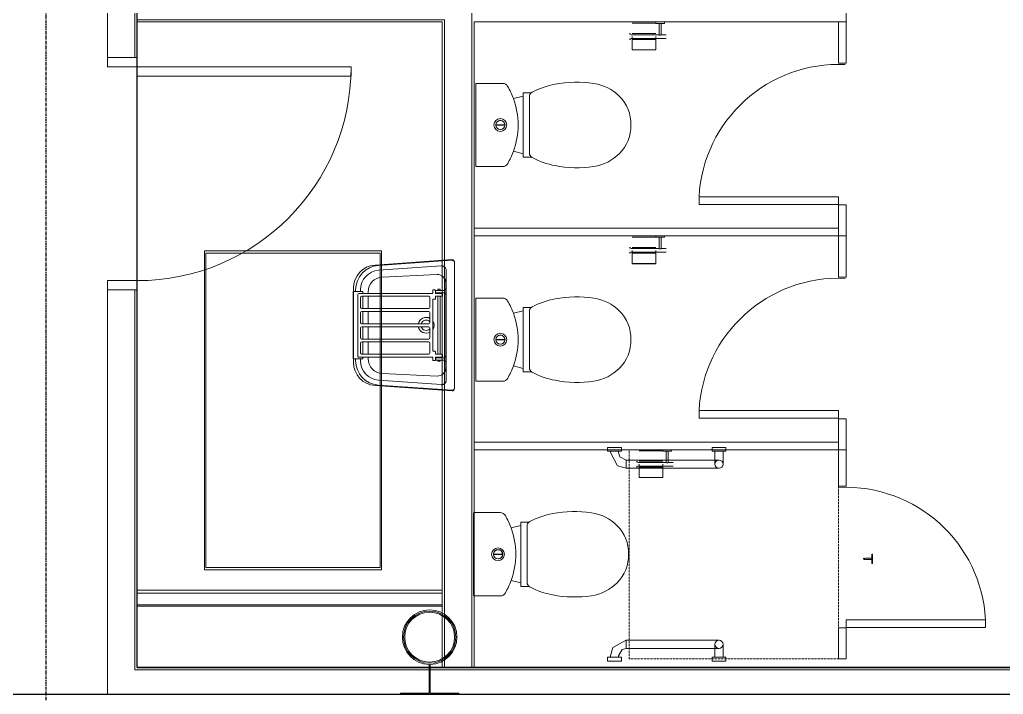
# Model space of a CAD drawing. Header units: millimetres. Extents: x -637480 to 299894, y -125373 to 39000.
# Drawn here: x 260874 to 265106, y 0 to 2903 of the extents above; entities that cross this region are included whole.
import ezdxf

# ---------------------------------------------------------------- set-up
doc = ezdxf.new("R2010")
doc.units = ezdxf.units.MM
doc.linetypes.add('Xref building Toll$0$_SBA Dash - Tight', pattern=[1.6, 1, -0.6])
doc.linetypes.add('Xref building Toll$0$Grid Line', pattern=[22.225, 12.7, -3.175, 3.175, -3.175])
for name, color, linetype, lineweight in [('AM_BOR', 4, 'Continuous', 25), ('Xref building Toll$0$A-DOOR', 31, 'Continuous', 9), ('Xref building Toll$0$A-DOOR-HDLN', 31, 'Continuous', 9), ('Xref building Toll$0$A-FLOR', 192, 'Continuous', 25), ('Xref building Toll$0$A-GENM', 13, 'Continuous', 9), ('Xref building Toll$0$A-WALL', 113, 'Continuous', 9), ('Xref building Toll$0$P-PIPE', 3, 'Continuous', 9), ('Xref building Toll$0$P-SANR-FIXT', 6, 'Continuous', 9), ('Xref building Toll$0$Q-SPCQ', 91, 'Continuous', 9), ('Xref building Toll$0$Q-SPCQ-HDLN', 91, 'Continuous', 9)]:
    doc.layers.add(name, color=color, linetype=linetype, lineweight=lineweight)
doc.layers.add('Xref building Toll$0$S-GRID', color=8, linetype='Continuous')

# ---------------------------------------------------------------- blocks, each defined once
blk = doc.blocks.new('Xref building Toll$0$Toll Grids')
at = {"layer": 'Xref building Toll$0$S-GRID', "linetype": 'Xref building Toll$0$Grid Line'}
for p, q in [((260988, -125373.3), (260988, 36031.5)), ((-9195.8, 0), (280997.7, 0))]:
    blk.add_line(p, q, dxfattribs=at)
blk = doc.blocks.new('Xref building Toll$0$TPT - Toilet Partition 02 - Standard-932696-MASTER GROUND FLOOR')
at = {"layer": 'Xref building Toll$0$A-GENM'}
for p, q in [((-33.5, 1835.9), (-66.5, 1835.9)), ((-66.5, 1835.9), (-66.5, 269)), ((-66.5, 1835.9), (-66.5, 1835.9)), ((-33.5, 269), (-33.5, 1835.9)), ((-33.5, 1835.9), (-33.5, 1835.9)), ((-66.5, 269), (-33.5, 269)), ((-66.5, 269), (-66.5, 269)), ((66.5, 269), (-66.5, 269)), ((-66.5, 269), (-66.5, 236)), ((-66.5, 269), (-66.5, 269)), ((-33.5, 269), (-33.5, 269)), ((66.5, 236), (66.5, 269)), ((66.5, 269), (66.5, 269)), ((853.5, 269), (676.5, 269)), ((676.5, 269), (676.5, 236)), ((676.5, 269), (676.5, 269)), ((853.5, 236), (853.5, 269)), ((853.5, 269), (853.5, 269)), ((-66.5, 236), (66.5, 236)), ((-66.5, 236), (-66.5, 236)), ((66.5, 236), (66.5, 236)), ((676.5, 236), (853.5, 236)), ((676.5, 236), (676.5, 236)), ((853.5, 236), (853.5, 236))]:
    blk.add_line(p, q, dxfattribs=at)
blk = doc.blocks.new('Xref building Toll$0$Doors - Doors-704779-MASTER GROUND FLOOR')
at = {"layer": 'Xref building Toll$0$Q-SPCQ'}
for p, q in [((34.9, -868.8), (1.9, -868.8)), ((1.9, -868.8), (1.9, -1468.9)), ((34.9, -1468.9), (34.9, -868.8)), ((1.9, -1468.9), (34.9, -1468.9))]:
    blk.add_line(p, q, dxfattribs=at)
at = {"layer": 'Xref building Toll$0$Q-SPCQ-HDLN'}
blk.add_arc((2.4, -1470.4), 602.4, 357.412, 86.904, dxfattribs=at)
blk = doc.blocks.new('Xref building Toll$0$TPT - Toilet Partition 02 - Standard-932697-MASTER GROUND FLOOR')
at = {"layer": 'Xref building Toll$0$A-GENM'}
for p, q in [((-33.5, 1835.9), (-66.5, 1835.9)), ((-66.5, 1835.9), (-66.5, 269)), ((-66.5, 1835.9), (-66.5, 1835.9)), ((-33.5, 269), (-33.5, 1835.9)), ((-33.5, 1835.9), (-33.5, 1835.9)), ((-66.5, 269), (-33.5, 269)), ((-66.5, 269), (-66.5, 269)), ((66.5, 269), (-66.5, 269)), ((-66.5, 269), (-66.5, 236)), ((-66.5, 269), (-66.5, 269)), ((-33.5, 269), (-33.5, 269)), ((66.5, 236), (66.5, 269)), ((66.5, 269), (66.5, 269)), ((853.8, 269), (676.5, 269)), ((676.5, 269), (676.5, 236)), ((676.5, 269), (676.5, 269)), ((853.8, 236), (853.8, 269)), ((853.8, 269), (853.8, 269)), ((-66.5, 236), (66.5, 236)), ((-66.5, 236), (-66.5, 236)), ((66.5, 236), (66.5, 236)), ((676.5, 236), (853.8, 236)), ((676.5, 236), (676.5, 236)), ((853.8, 236), (853.8, 236))]:
    blk.add_line(p, q, dxfattribs=at)
blk = doc.blocks.new('Xref building Toll$0$TOI_Suite - Standard-743987-MASTER GROUND FLOOR')
at = {"layer": 'Xref building Toll$0$P-SANR-FIXT'}
for p, q in [((-138.5, 203.2), (-138.5, 237.9)), ((121.5, 230.1), (-122.7, 230.1)), ((138.3, 239.2), (138.3, 203.2)), ((-123.9, 203.2), (-138.5, 203.2)), ((-113.6, 161.2), (-123.9, 203.2)), ((-123.9, 203.2), (123.1, 203.2)), ((123.1, 203.2), (112.9, 161.2)), ((138.3, 203.2), (123.1, 203.2)), ((-179.5, 2), (-179.5, 113.9)), ((-0.7, 105), (-0.7, 124.5)), ((-0.7, 85.8), (-0.7, 105)), ((0, 124.1), (0, 105)), ((0, 105), (0, 85.6)), ((178.8, 113.9), (178.8, 2.4)), ((176.8, 0), (-177.5, 0))]:
    blk.add_line(p, q, dxfattribs=at)
for radius in [27.5, 20]:
    blk.add_circle((-0.4, 105), radius, dxfattribs=at)
for centre, radius, start, end in [((-7.8, 503.6), 162.6, 87.4587, 135.3159), ((6.6, 503.6), 162.6, 44.6841, 92.5413), ((19.2, 476.8), 200.6, 135.3159, 171.4717), ((-20.4, 476.8), 200.6, 8.5283, 44.6841), ((309.4, 433.3), 494, 171.4717, 190.8713), ((-310.5, 433.3), 494, 349.1287, 8.5283), ((165, 405.6), 347, 190.8713, 208.1696), ((-166.1, 405.6), 347, 331.8304, 349.1287), ((-102.6, 262.3), 43.4, 208.1696, 214.2857), ((-122.7, 250.1), 20, 217.8461, 270), ((121.5, 250.1), 20, 270, 326.9392), ((23.6, 304), 131.8, 330.5485, 331.8304), ((-0.4, -148.7), 330, 89.9993, 110.0763), ((-0.4, -148.7), 330, 69.9243, 89.9993), ((-153.5, 113.9), 26, 120.2609, 180), ((-0.4, -148.7), 330, 110.0763, 120.2609), ((-0.4, -148.7), 330, 59.7542, 69.9243), ((152.8, 113.9), 26, 0, 59.7542), ((-0.4, 105), 19.5, 91.1546, 271.091), ((-0.4, 105), 19.5, 0, 91.1546), ((-0.4, 105), 19.5, 271.091, 0), ((-177.5, 2), 1.98, 179.3775, 270.2586), ((176.8, 2), 1.98, 269.7414, 13.1965)]:
    blk.add_arc(centre, radius, start, end, dxfattribs=at)
blk = doc.blocks.new('Xref building Toll$0$TPT - Toilet Partition 02 - Standard-932670-MASTER GROUND FLOOR')
at = {"layer": 'Xref building Toll$0$A-GENM'}
for p, q in [((66.5, -236), (-66.5, -236)), ((-66.5, -236), (-66.5, -269)), ((-66.5, -236), (-66.5, -236)), ((66.5, -269), (66.5, -236)), ((66.5, -236), (66.5, -236)), ((833.1, -236), (676.5, -236)), ((676.5, -236), (676.5, -269)), ((676.5, -236), (676.5, -236)), ((833.1, -269), (833.1, -236)), ((833.1, -236), (833.1, -236)), ((-66.5, -269), (66.5, -269)), ((-66.5, -269), (-66.5, -269)), ((66.5, -269), (66.5, -269)), ((676.5, -269), (833.1, -269)), ((676.5, -269), (676.5, -269)), ((833.1, -269), (833.1, -269))]:
    blk.add_line(p, q, dxfattribs=at)
blk = doc.blocks.new('Xref building Toll$0$Doors - Doors-744022-MASTER GROUND FLOOR')
at = {"layer": 'Xref building Toll$0$Q-SPCQ'}
for p, q in [((1.9, 1468.9), (34.9, 1468.9)), ((1.9, 868.8), (1.9, 1468.9)), ((34.9, 1468.9), (34.9, 868.8)), ((34.9, 868.8), (1.9, 868.8))]:
    blk.add_line(p, q, dxfattribs=at)
at = {"layer": 'Xref building Toll$0$Q-SPCQ-HDLN'}
blk.add_arc((2.4, 1470.4), 602.4, 273.096, 2.588, dxfattribs=at)
blk = doc.blocks.new('Xref building Toll$0$CSK_Cleaners Sink 01 - Standard-867426-MASTER GROUND FLOOR')
at = {"layer": 'Xref building Toll$0$P-SANR-FIXT'}
for p, q in [((-316, 225.3), (-292.8, -106)), ((-313.2, 225.3), (-291, -92)), ((238.8, 236), (-306, 236)), ((246.1, 225.3), (223.9, -92)), ((225.7, -106), (248.8, 225.3)), ((243.6, 189.6), (246.1, 225.3)), ((-270, -90.6), (-288.9, 178.8)), ((202.6, 200.1), (-269.3, 200.1)), ((-193.8, 198.1), (-216.9, 198.1)), ((-193.8, 198.5), (-193.8, 200.1)), ((-183.5, 194.8), (-193.8, 198.5)), ((-188.5, 173.7), (-183.5, 173.7)), ((-188.5, 173.7), (-188.5, 164.2)), ((-173.5, 194.8), (-183.5, 194.8)), ((-183.5, 194.8), (-183.5, 155)), ((-173.5, 194.8), (-163.3, 198.5)), ((-173.5, 155), (-173.5, 194.8)), ((-173.5, 173.7), (-170.5, 173.7)), ((-170.5, 182), (-170.5, 156)), ((-160.5, 184), (-168.5, 184)), ((97.5, 198.1), (-164.6, 198.1)), ((-163.3, 198.5), (-163.3, 200.1)), ((-158.5, 156), (-158.5, 182)), ((-158.5, 173.7), (91.5, 173.7)), ((91.5, 182), (91.5, 156)), ((101.5, 184), (93.5, 184)), ((96.2, 198.5), (96.2, 200.1)), ((106.5, 194.8), (96.2, 198.5)), ((103.5, 156), (103.5, 182)), ((103.5, 173.7), (106.5, 173.7)), ((106.5, 194.8), (116.5, 194.8)), ((106.5, 194.8), (106.5, 155)), ((116.5, 194.8), (126.7, 198.5)), ((116.5, 155), (116.5, 194.8)), ((116.5, 173.7), (121.5, 173.7)), ((121.5, 164.2), (121.5, 173.7)), ((149.8, 198.1), (125.4, 198.1)), ((126.7, 198.5), (126.7, 200.1)), ((203, -90.6), (221.8, 178.8)), ((237.4, 101.2), (243.6, 189.6)), ((-251.8, 161.4), (-240.9, -74.8)), ((-183.5, 164.2), (-188.5, 164.2)), ((-185.5, 152), (-185.5, 144)), ((-172.5, 154), (-183.5, 154)), ((-183.5, 142), (-172.5, 142)), ((-170.5, 164.2), (-173.5, 164.2)), ((-170.5, 140), (-170.5, -175)), ((91.5, 164.2), (-158.5, 164.2)), ((-147.5, 154), (-156.5, 154)), ((-153.5, 130), (-110, 130)), ((-145.5, 144), (-145.5, 152)), ((76.5, 142), (-143.5, 142)), ((-88, 130), (-44.5, 130)), ((-22.5, 130), (21, 130)), ((43, 130), (86.5, 130)), ((78.5, 152), (78.5, 144)), ((89.5, 154), (80.5, 154)), ((106.5, 164.2), (103.5, 164.2)), ((103.5, -175), (103.5, 140)), ((116.5, 154), (105.5, 154)), ((105.5, 142), (116.5, 142)), ((106.5, 155), (116.5, 155)), ((121.5, 164.2), (116.5, 164.2)), ((118.5, 144), (118.5, 152)), ((173.8, -74.8), (184.8, 161.4)), ((-158.5, -163), (-158.5, 125)), ((-105, 125), (-105, -163)), ((-93, -163), (-93, 125)), ((-39.5, 125), (-39.5, -163)), ((-27.5, -163), (-27.5, 125)), ((26, 125), (26, -163)), ((38, -163), (38, 125)), ((91.5, 125), (91.5, -163)), ((235.6, 74.9), (237.4, 101.2)), ((233.7, 47.7), (235.6, 74.9)), ((-186.2, -168.6), (-178.5, -168.6)), ((-178.5, -158.5), (-170.5, -158.5)), ((-178.5, -158.5), (-178.5, -199.6)), ((-177, -135.8), (-170.5, -135.8)), ((-158.5, -135.8), (-105, -135.8)), ((-158.5, -158.5), (-105, -158.5)), ((-110, -168), (-153.5, -168)), ((-93, -135.8), (-39.5, -135.8)), ((-93, -158.5), (-39.5, -158.5)), ((-44.5, -168), (-88, -168)), ((-27.5, -135.8), (26, -135.8)), ((26, -158.5), (-27.5, -158.5)), ((21, -168), (-22.5, -168)), ((38, -135.8), (91.5, -135.8)), ((91.5, -158.5), (38, -158.5)), ((86.5, -168), (43, -168)), ((103.5, -135.8), (109.9, -135.8)), ((111.5, -158.5), (103.5, -158.5)), ((111.5, -199.6), (111.5, -158.5)), ((111.5, -168.6), (119.1, -168.6)), ((-193, -199), (126, -199)), ((-186.2, -189.5), (-178.5, -189.5)), ((111.5, -199.6), (-178.5, -199.6)), ((-165.5, -180), (98.5, -180)), ((119.1, -189.5), (111.5, -189.5))]:
    blk.add_line(p, q, dxfattribs=at)
for centre, radius, start, end in [((-306, 226), 10, 90, 184), ((238.8, 226), 10, 356.0429, 90), ((-216.9, 163.1), 35, 90, 182.6501), ((-168.5, 182), 2, 90, 180), ((-160.5, 182), 2, 0, 90), ((93.5, 182), 2, 90, 180), ((101.5, 182), 2, 360, 90), ((149.8, 163.1), 35, 357.3499, 90), ((-183.5, 152), 2, 90, 180), ((-183.5, 144), 2, 180, 270), ((-172.5, 156), 2, 270, 0), ((-172.5, 140), 2, 360, 90), ((-156.5, 156), 2, 180, 270), ((-153.5, 125), 5, 90, 180), ((-147.5, 152), 2, 0, 90), ((-143.5, 144), 2, 180, 270), ((-110, 125), 5, 0, 90), ((-88, 125), 5, 90, 180), ((-33.5, 114), 33.9, 151.8079, 259.7979), ((-33.5, 114), 22.3, 134.1629, 254.3983), ((-33.5, 114), 33.9, 55.7582, 124.2418), ((-44.5, 125), 5, 0, 90), ((-33.5, 114), 33.9, 280.2021, 28.1921), ((-33.5, 114), 22.3, 285.6017, 45.8371), ((-22.5, 125), 5, 90, 180), ((21, 125), 5, 0, 90), ((43, 125), 5, 90, 180), ((76.5, 144), 2, 270, 360), ((80.5, 152), 2, 90, 180), ((86.5, 125), 5, 0, 90), ((89.5, 156), 2, 270, 360), ((105.5, 156), 2, 180, 270), ((105.5, 140), 2, 90, 180), ((116.5, 152), 2, 0, 90), ((116.5, 144), 2, 270, 0), ((-177, -71.8), 64, 182.6501, 270), ((109.9, -71.8), 64, 270, 357.3499), ((-193, -99), 100, 184, 270), ((126, -99), 100, 270, 356), ((-153.5, -163), 5, 180, 270), ((-110, -163), 5, 270, 0), ((-88, -163), 5, 180, 270), ((-44.5, -163), 5, 270, 0), ((-22.5, -163), 5, 180, 270), ((21, -163), 5, 270, 0), ((43, -163), 5, 180, 270), ((86.5, -163), 5, 270, 0), ((-165.5, -175), 5, 180, 270), ((98.5, -175), 5, 270, 0)]:
    blk.add_arc(centre, radius, start, end, dxfattribs=at)
for centre, major_axis, start_param, end_param in [((-186.2, -84.7), (105, 0), 3.211406, 4.712389), ((-186.2, -84.7), (84, 0), 3.211406, 4.712389), ((119.1, -84.7), (-84, 0), 1.570796, 3.071779), ((119.1, -84.7), (105, 0), 4.712389, 6.213372)]:
    blk.add_ellipse(centre, major_axis=major_axis, ratio=0.998129, start_param=start_param, end_param=end_param, dxfattribs=at)
for points, knots in [([(-303.2, 236), (-304, 236), (-305.6, 235.8), (-307.8, 235), (-309.7, 233.7), (-311.3, 232), (-312.5, 229.9), (-313.2, 227.6), (-313.2, 226.1), (-313.2, 225.3)], [0, 0, 0, 0, 0.00766744, 0.01533424, 0.02300042, 0.03066604, 0.0383312, 0.04599597, 0.05365021, 0.05365021, 0.05365021, 0.05365021]), ([(236.1, 236), (236.9, 236), (238.5, 235.8), (240.7, 235), (242.7, 233.7), (244.3, 232), (245.4, 229.9), (246.1, 227.6), (246.2, 226.1), (246.1, 225.3)], [0, 0, 0, 0, 0.00766744, 0.01533424, 0.02300042, 0.03066604, 0.0383312, 0.04599597, 0.05365021, 0.05365021, 0.05365021, 0.05365021]), ([(-289.2, 178.7), (-289.3, 180.3), (-289.2, 183.4), (-287.9, 188), (-285.5, 192.1), (-282.3, 195.5), (-278.4, 198.1), (-274, 199.7), (-270.8, 200.1), (-269.3, 200.1)], [0, 0, 0, 0, 0.0153475, 0.030694, 0.0460395, 0.0613842, 0.0767284, 0.092072, 0.1073944, 0.1073944, 0.1073944, 0.1073944]), ([(222.1, 178.7), (222.3, 180.3), (222.1, 183.4), (220.8, 188), (218.5, 192.1), (215.2, 195.5), (211.3, 198.1), (206.9, 199.7), (203.8, 200.1), (202.2, 200.1)], [0, 0, 0, 0, 0.0153475, 0.030694, 0.0460395, 0.0613842, 0.0767284, 0.092072, 0.1073944, 0.1073944, 0.1073944, 0.1073944])]:
    blk.add_open_spline(points, degree=3, knots=knots, dxfattribs=at)
blk = doc.blocks.new('Xref building Toll$0$AS2890 - Ambulant Cubicle1 - Standard 2-906180-MASTER GROUND FLOOR')
at = {"layer": 'Xref building Toll$0$A-GENM'}
for p, q in [((-16.7, -339.7), (-33.5, -339.7)), ((-33.5, -399.7), (-33.5, -339.7)), ((-33.5, -339.7), (-33.5, -399.7)), ((-16.7, -399.7), (-16.7, -339.7)), ((-16.7, -339.7), (-16.7, -399.7)), ((-11, -352.5), (-16.7, -352.5)), ((-16.7, -387.5), (-16.7, -352.5)), ((-16.7, -352.5), (-16.7, -387.5)), ((869.6, -352.5), (864, -352.5)), ((886.5, -339.7), (869.6, -339.7)), ((869.6, -399.7), (869.6, -339.7)), ((869.6, -339.7), (869.6, -399.7)), ((869.6, -387.5), (869.6, -352.5)), ((869.6, -352.5), (869.6, -387.5)), ((886.5, -399.7), (886.5, -339.7)), ((886.5, -339.7), (886.5, -399.7)), ((-33.5, -399.7), (-16.7, -399.7)), ((-16.7, -387.5), (-11, -387.5)), ((21.5, -420), (56.5, -420)), ((56.5, -420), (21.5, -420)), ((21.5, -420), (21.5, -719.7)), ((39, -420), (39, -420)), ((39, -420), (39, -420)), ((56.5, -719.7), (56.5, -420)), ((831.5, -420), (796.5, -420)), ((796.5, -420), (831.5, -420)), ((796.5, -420), (796.5, -719.7)), ((814, -420), (814, -420)), ((814, -420), (814, -420)), ((831.5, -719.7), (831.5, -420)), ((864, -387.5), (869.6, -387.5)), ((869.6, -399.7), (886.5, -399.7)), ((-16.7, -789.7), (-33.5, -789.7)), ((-33.5, -849.7), (-33.5, -789.7)), ((-33.5, -789.7), (-33.5, -849.7)), ((-16.7, -849.7), (-16.7, -789.7)), ((-16.7, -789.7), (-16.7, -849.7)), ((-16, -802.2), (-16.7, -802.2)), ((869.6, -802.2), (869, -802.2)), ((886.5, -789.7), (869.6, -789.7)), ((869.6, -849.7), (869.6, -789.7)), ((869.6, -789.7), (869.6, -849.7)), ((886.5, -849.7), (886.5, -789.7)), ((886.5, -789.7), (886.5, -849.7)), ((-16.7, -819.7), (-16.7, -819.7)), ((-16.7, -819.7), (-16.7, -819.7)), ((-16.7, -837.2), (-16, -837.2)), ((869, -837.2), (869.6, -837.2)), ((869.6, -819.7), (869.6, -819.7)), ((869.6, -819.7), (869.6, -819.7)), ((-33.5, -849.7), (-16.7, -849.7)), ((869.6, -849.7), (886.5, -849.7)), ((386.5, -1477.7), (386.5, -1479.7)), ((426.5, -1477.7), (386.5, -1477.7)), ((386.5, -1477.7), (426.5, -1477.7)), ((426.5, -1479.7), (386.5, -1479.7)), ((386.5, -1479.7), (426.5, -1479.7)), ((403.5, -1449.7), (403.5, -1479.7)), ((406.5, -1479.7), (406.5, -1479.7)), ((406.5, -1479.7), (406.5, -1479.7)), ((409.5, -1479.7), (409.5, -1449.7)), ((426.5, -1479.7), (426.5, -1477.7))]:
    blk.add_line(p, q, dxfattribs=at)
at = {"layer": 'Xref building Toll$0$A-GENM', "linetype": 'Xref building Toll$0$_SBA Dash - Tight'}
for p, q in [((-23.5, -1333.7), (-23.5, -433.7)), ((-23.5, -433.7), (876.5, -433.7)), ((876.5, -433.7), (876.5, -1333.7)), ((876.5, -1333.7), (-23.5, -1333.7))]:
    blk.add_line(p, q, dxfattribs=at)
at = {"layer": 'Xref building Toll$0$A-GENM', "flags": 128}
for points in [[(56.5, -420), (25.4, -363.2), (-11, -352.5)], [(864, -352.5), (807.2, -383.6), (796.5, -420)], [(-11, -387.5), (16.3, -402.5), (21.5, -420)], [(831.5, -420), (846.4, -392.7), (864, -387.5)], [(21.5, -819.7), (21.5, -783.9), (21.5, -719.7)], [(56.5, -719.7), (56.5, -796.3), (56.5, -819.7)], [(796.5, -819.7), (796.5, -783.9), (796.5, -719.7)], [(831.5, -719.7), (831.5, -796.3), (831.5, -819.7)], [(39, -802.2), (13.7, -802.2), (-16, -802.2)], [(869, -802.2), (822.7, -802.2), (814, -802.2)], [(-16, -837.2), (30.2, -837.2), (39, -837.2)], [(814, -837.2), (839.2, -837.2), (869, -837.2)]]:
    blk.add_lwpolyline(points, dxfattribs=at)
at = {"layer": 'Xref building Toll$0$A-GENM'}
for centre, radius, start, end in [((39, -819.7), 17.5, 0, 180), ((39, -819.7), 17.5, 90, 270), ((39, -819.7), 17.5, 270, 90), ((814, -819.7), 17.5, 0, 180), ((814, -819.7), 17.5, 90, 270), ((814, -819.7), 17.5, 270, 90), ((39, -819.7), 17.5, 180, 360), ((814, -819.7), 17.5, 180, 0), ((406.5, -1444.7), 3, 90, 270), ((406.5, -1444.7), 3, 270, 90)]:
    blk.add_arc(centre, radius, start, end, dxfattribs=at)
at = {"layer": 'Xref building Toll$0$P-SANR-FIXT'}
for p, q in [((247.3, 122.1), (247.3, 233.5)), ((249.3, 236), (603.6, 236)), ((605.6, 234), (605.6, 122.1)), ((426.1, 131), (426.1, 150.4)), ((426.1, 111.8), (426.1, 131)), ((426.9, 150.2), (426.9, 131)), ((426.9, 131), (426.9, 111.5)), ((303, 32.8), (313.2, 74.7)), ((539.7, 74.7), (550, 32.8)), ((287.8, 32.8), (303, 32.8)), ((287.8, -3.3), (287.8, 32.8)), ((550, 32.8), (303, 32.8)), ((304.6, 5.8), (548.8, 5.8)), ((550, 32.8), (564.6, 32.8)), ((564.6, 32.8), (564.6, -1.9))]:
    blk.add_line(p, q, dxfattribs=at)
for radius in [27.5, 20]:
    blk.add_circle((426.5, 131), radius, dxfattribs=at)
for centre, radius, start, end in [((249.3, 234), 1.98, 89.7414, 193.1965), ((603.7, 234), 1.98, 359.3775, 90.2586), ((426.5, 131), 19.5, 91.091, 180), ((426.5, 131), 19.5, 180, 271.1546), ((426.5, 131), 19.5, 271.1546, 91.091), ((273.3, 122.1), 26, 180, 239.7542), ((426.5, 384.7), 330, 239.7542, 249.9243), ((426.5, 384.7), 330, 290.0763, 300.2609), ((579.6, 122.1), 26, 300.2609, 0), ((426.5, 384.7), 330, 249.9243, 269.9993), ((426.5, 384.7), 330, 269.9993, 290.0763), ((304.6, -14.2), 20, 90, 146.9392), ((548.8, -14.1), 20, 37.8461, 90), ((592.2, -169.6), 347, 151.8304, 169.1287), ((402.5, -68), 131.8, 150.5485, 151.8304), ((528.7, -26.3), 43.4, 28.1696, 34.2857), ((261.1, -169.6), 347, 10.8713, 28.1696), ((736.6, -197.4), 494, 169.1287, 188.5283), ((116.7, -197.4), 494, 351.4717, 10.8713), ((446.5, -240.9), 200.6, 188.5283, 224.6841), ((406.9, -240.9), 200.6, 315.3159, 351.4717), ((419.5, -267.6), 162.6, 224.6841, 272.5413), ((433.9, -267.6), 162.6, 267.4587, 315.3159)]:
    blk.add_arc(centre, radius, start, end, dxfattribs=at)
blk = doc.blocks.new('Xref building Toll$0$_SBA 1SWING SPDoor 01a - 920W x 2700H CL-2126364-MASTER GROUND FLOOR')
at = {"layer": 'Xref building Toll$0$A-DOOR'}
for p, q in [((-500, -64), (-500, 64)), ((-460, 64), (-500, 64)), ((-500, 64), (-500, 64)), ((-460, 64), (-500, 64)), ((-500, 64), (-500, -64)), ((-460, 64), (-460, 64)), ((-460, 64), (-460, -64)), ((-460, -64), (-460, 64)), ((460, 64), (500, 64)), ((460, -64), (460, 64)), ((460, 64), (460, 64)), ((500, 64), (460, 64)), ((460, 64), (460, -64)), ((500, 64), (500, -64)), ((500, 64), (500, 64)), ((500, -64), (500, 64)), ((-500, -64), (-500, -64)), ((-500, -64), (-460, -64)), ((-500, -64), (-460, -64)), ((-460, -64), (-460, -64)), ((420, -64), (420, -984)), ((460, -64), (420, -64)), ((460, -984), (460, -64)), ((500, -64), (460, -64)), ((460, -64), (460, -64)), ((460, -64), (500, -64)), ((500, -64), (500, -64)), ((460, -984), (420, -984))]:
    blk.add_line(p, q, dxfattribs=at)
blk.add_arc((460, -64), 920, 180, 270, dxfattribs=at)
at = {"layer": 'Xref building Toll$0$A-DOOR-HDLN'}
blk.add_line((-460, -64), (460, -64), dxfattribs=at)
blk = doc.blocks.new('Xref building Toll$0$Toilet_paper_holder_15507 - Toilet_paper_holder_15507-744023-MASTER GROUND FLOOR')
at = {"layer": 'Xref building Toll$0$A-GENM'}
for p, q in [((271610.9, 142899.9), (271509.3, 142899.9)), ((271610.9, 142905.5), (271610.9, 142899.1)), ((271610.9, 142905.5), (271649, 142905.5)), ((271649, 142905.5), (271610.9, 142905.5)), ((271610.9, 142899.1), (271649, 142899.1)), ((271649, 142899.1), (271610.9, 142899.1)), ((271625.2, 142899.1), (271625.2, 142850.7)), ((271625.2, 142899.1), (271634.7, 142899.1)), ((271634.7, 142899.1), (271625.2, 142899.1)), ((271634.7, 142850.7), (271634.7, 142899.1)), ((271649, 142899.1), (271649, 142905.5)), ((271502.9, 142853.9), (271496.6, 142853.9)), ((271496.6, 142842.8), (271496.6, 142842.8)), ((271496.6, 142842.8), (271496.6, 142842.8)), ((271625.2, 142850.7), (271502.9, 142850.7)), ((271502.9, 142842.8), (271502.9, 142842.8)), ((271502.9, 142842.8), (271502.9, 142842.8)), ((271502.9, 142842.8), (271502.9, 142842.8)), ((271502.9, 142842.8), (271502.9, 142842.8)), ((271610.9, 142855.5), (271509.3, 142855.5)), ((271509.3, 142786.4), (271509.3, 142842.8)), ((271509.3, 142842.8), (271509.3, 142842.8)), ((271509.3, 142842.8), (271509.3, 142785.6)), ((271509.3, 142842.8), (271509.3, 142842.8)), ((271509.3, 142842.8), (271509.3, 142842.8)), ((271610.9, 142785.6), (271610.9, 142842.8)), ((271610.9, 142842.8), (271610.9, 142842.8)), ((271610.9, 142842.8), (271610.9, 142786.4)), ((271610.9, 142842.8), (271610.9, 142842.8)), ((271610.9, 142842.8), (271610.9, 142842.8)), ((271655.3, 142850.7), (271634.7, 142850.7)), ((271655.3, 142842.8), (271655.3, 142842.8)), ((271655.3, 142842.8), (271655.3, 142842.8)), ((271496.6, 142831.7), (271502.9, 142831.7)), ((271502.9, 142834.8), (271655.3, 142834.8)), ((271509.3, 142830.1), (271610.9, 142830.1)), ((271509.3, 142785.6), (271509.3, 142786.4)), ((271509.3, 142786.4), (271509.3, 142786.4)), ((271610.9, 142786.4), (271509.3, 142786.4)), ((271610.9, 142786.4), (271509.3, 142786.4)), ((271509.3, 142785.6), (271509.3, 142785.6)), ((271509.3, 142785.6), (271610.9, 142785.6)), ((271610.9, 142786.4), (271610.9, 142786.4)), ((271610.9, 142786.4), (271610.9, 142785.6)), ((271610.9, 142785.6), (271610.9, 142785.6))]:
    blk.add_line(p, q, dxfattribs=at)
for points in [[(271625.2, 142850.7), (271625.2, 142850.7), (271625.2, 142850.7), (271625.3, 142850.6), (271625.5, 142850.6), (271625.6, 142850.5), (271625.8, 142850.4), (271626, 142850.2), (271626.2, 142850.2), (271626.3, 142850.1), (271626.4, 142850), (271626.6, 142850), (271626.9, 142849.8), (271627.1, 142849.7), (271627.4, 142849.6), (271627.5, 142849.6), (271627.7, 142849.5), (271628, 142849.4), (271628.3, 142849.3), (271628.7, 142849.3), (271629.1, 142849.2), (271629.5, 142849.2), (271629.9, 142849.1), (271630.4, 142849.2), (271630.8, 142849.2), (271631.2, 142849.3), (271631.6, 142849.3), (271631.9, 142849.4), (271632.2, 142849.5), (271632.3, 142849.6), (271632.5, 142849.6), (271632.7, 142849.7), (271633, 142849.8), (271633.3, 142850), (271633.4, 142850), (271633.6, 142850.1), (271633.7, 142850.2), (271633.9, 142850.2), (271634.1, 142850.4), (271634.3, 142850.5), (271634.4, 142850.6), (271634.5, 142850.6), (271634.7, 142850.7), (271634.7, 142850.7), (271634.7, 142850.7)], [(271634.7, 142850.7), (271634.7, 142850.7), (271634.7, 142850.7), (271634.5, 142850.6), (271634.4, 142850.6), (271634.3, 142850.5), (271634.1, 142850.4), (271633.9, 142850.2), (271633.7, 142850.2), (271633.6, 142850.1), (271633.4, 142850), (271633.3, 142850), (271633, 142849.8), (271632.7, 142849.7), (271632.5, 142849.6), (271632.3, 142849.6), (271632.2, 142849.5), (271631.9, 142849.4), (271631.6, 142849.3), (271631.2, 142849.3), (271630.8, 142849.2), (271630.4, 142849.2), (271629.9, 142849.1), (271629.5, 142849.2), (271629.1, 142849.2), (271628.7, 142849.3), (271628.3, 142849.3), (271628, 142849.4), (271627.7, 142849.5), (271627.5, 142849.6), (271627.4, 142849.6), (271627.1, 142849.7), (271626.9, 142849.8), (271626.6, 142850), (271626.4, 142850), (271626.3, 142850.1), (271626.2, 142850.2), (271626, 142850.2), (271625.8, 142850.4), (271625.6, 142850.5), (271625.5, 142850.6), (271625.3, 142850.6), (271625.2, 142850.7), (271625.2, 142850.7), (271625.2, 142850.7)]]:
    blk.add_open_spline(points, degree=3, knots=[0, 0, 0, 0, 0.055556, 0.083333, 0.111111, 0.138889, 0.166667, 0.194444, 0.208333, 0.222222, 0.236111, 0.25, 0.277778, 0.305556, 0.319444, 0.333333, 0.347222, 0.361111, 0.388889, 0.416667, 0.444444, 0.472222, 0.5, 0.527778, 0.555556, 0.583333, 0.611111, 0.638889, 0.652778, 0.666667, 0.680556, 0.694444, 0.722222, 0.75, 0.763889, 0.777778, 0.791667, 0.805556, 0.833333, 0.861111, 0.888889, 0.916667, 0.944444, 1, 1, 1, 1], dxfattribs=at)
blk = doc.blocks.new('Xref building Toll$0$DWP_Downpipe - 225mm-1767178-MASTER GROUND FLOOR')
at = {"layer": 'Xref building Toll$0$P-PIPE'}
for radius, start, end in [(112.5, 360, 180), (112.5, 0, 180), (107.5, 0, 180), (107.5, 0, 180), (112.5, 180, 360), (112.5, 180, 360), (107.5, 180, 0), (107.5, 180, 360)]:
    blk.add_arc((-33.5, 236), radius, start, end, dxfattribs=at)
blk = doc.blocks.new('Xref building Toll$0$DPS_Downpipe Clamp - D225-1767179-MASTER GROUND FLOOR')
at = {"layer": 'Xref building Toll$0$A-GENM'}
for p, q in [((125, 246), (-125, 246)), ((-125, 246), (-125, 241)), ((-125, 241), (-125, 246)), ((-125, 246), (125, 246)), ((-125, 246), (-125, 246)), ((-125, 241), (-2.5, 241)), ((-2.5, 241), (-125, 241)), ((-125, 241), (-125, 241)), ((-2.5, 241), (-2.5, 117.5)), ((-2.5, 117.5), (-2.5, 241)), ((-2.5, 241), (-2.5, 241)), ((2.5, 117.5), (2.5, 241)), ((2.5, 241), (125, 241)), ((125, 241), (2.5, 241)), ((2.5, 241), (2.5, 117.5)), ((2.5, 241), (2.5, 241)), ((125, 241), (125, 246)), ((125, 246), (125, 241)), ((125, 246), (125, 246)), ((125, 241), (125, 241)), ((-2.5, 117.5), (-2.5, 117.5)), ((2.5, 117.5), (2.5, 117.5))]:
    blk.add_line(p, q, dxfattribs=at)
for radius, start, end in [(117.5, 91.2192, 88.7808), (117.5, 91.2192, 88.7808), (112.5, 0, 180), (112.5, 0, 180), (112.5, 180, 0), (112.5, 180, 360)]:
    blk.add_arc((0, 0), radius, start, end, dxfattribs=at)
blk = doc.blocks.new('Xref building Toll$0$Stairway-Precision_Ladders-Super_Simplex_Disappearing_Stairway_Angle_Frame - S1144 - A - 30-1964788-MASTER GROUND FLOOR')
at = {"layer": 'Xref building Toll$0$Q-SPCQ'}
for p, q in [((-381, 812.8), (381, 812.8)), ((-381, -558.8), (-381, 812.8)), ((381, 812.8), (381, -558.8)), ((374.65, 803.275), (-374.65, 803.275)), ((-374.65, 803.275), (-374.65, -549.275)), ((374.65, -549.275), (374.65, 803.275)), ((-374.65, -549.275), (374.65, -549.275)), ((381, -558.8), (-381, -558.8))]:
    blk.add_line(p, q, dxfattribs=at)
blk = doc.blocks.new('Xref building Toll')
at = {"layer": 'Xref building Toll$0$A-FLOR'}
for p, q in [((261380, 115), (261380, 6982.5)), ((267913, 115), (261380, 115)), ((261380, 115), (269062, 115)), ((119436, 0), (270000, 0))]:
    blk.add_line(p, q, dxfattribs=at)
at = {"layer": 'Xref building Toll$0$A-WALL', "lineweight": 18}
for p, q in [((261252, 4500), (261252, 2740)), ((264430, 2893), (264430, 3031)), ((261380, 2893), (262692, 2893)), ((262692, 2893), (262692, 448)), ((262830, 115), (262830, 2893)), ((262830, 2893), (264430, 2893)), ((261252, 2740), (261380, 2740)), ((261252, 1740), (261252, 0)), ((261380, 1740), (261252, 1740)), ((262692, 448), (261380, 448)), ((261380, 380), (262692, 380)), ((262692, 380), (262692, 115))]:
    blk.add_line(p, q, dxfattribs=at)
at = {"layer": 'Xref building Toll$0$A-WALL'}
for p, q in [((261370, 2740), (261370, 4500)), ((262820, 3021), (262820, 115)), ((262702, 2903), (261380, 2903)), ((262702, 2903), (262702, 115)), ((261370, 105), (261370, 1740)), ((261380, 435), (262692, 435)), ((262692, 380), (262692, 448)), ((261380, 385), (262692, 385)), ((261370, 105), (269062, 105))]:
    blk.add_line(p, q, dxfattribs=at)
blk.add_blockref('Xref building Toll$0$Toll Grids', (0, 0))
at = {"layer": 'Xref building Toll$0$A-DOOR', "rotation": 90}
blk.add_blockref('Xref building Toll$0$_SBA 1SWING SPDoor 01a - 920W x 2700H CL-2126364-MASTER GROUND FLOOR', (261316, 2240), dxfattribs=at)
at = {"layer": 'Xref building Toll$0$A-GENM'}
for name, p, rotation in [('Xref building Toll$0$TPT - Toilet Partition 02 - Standard-932696-MASTER GROUND FLOOR', (264665.9, 2039.5), 90.00000000000053), ('Xref building Toll$0$TPT - Toilet Partition 02 - Standard-932697-MASTER GROUND FLOOR', (264665.9, 1119.2), 90.00000000000053), ('Xref building Toll$0$AS2890 - Ambulant Cubicle1 - Standard 2-906180-MASTER GROUND FLOOR', (263063.3, 176.2), 90.0000000000004), ('Xref building Toll$0$TPT - Toilet Partition 02 - Standard-932670-MASTER GROUND FLOOR', (264161, 219.5), 90.00000000000053), ('Xref building Toll$0$DPS_Downpipe Clamp - D225-1767179-MASTER GROUND FLOOR', (262638, 246), 180)]:
    blk.add_blockref(name, p, dxfattribs=dict(at, rotation=rotation))
for p in [(-8000, -140012.5), (-8000, -140932.5), (-7969.9, -141852.8)]:
    blk.add_blockref('Xref building Toll$0$Toilet_paper_holder_15507 - Toilet_paper_holder_15507-744023-MASTER GROUND FLOOR', p, dxfattribs=at)
at = {"layer": 'Xref building Toll$0$P-PIPE'}
blk.add_blockref('Xref building Toll$0$DWP_Downpipe - 225mm-1767178-MASTER GROUND FLOOR', (262671.5, 10), dxfattribs=at)
at = {"layer": 'Xref building Toll$0$P-SANR-FIXT'}
for name, p, rotation in [('Xref building Toll$0$TOI_Suite - Standard-743987-MASTER GROUND FLOOR', (262837.3, 2449.5), 270.0000000000011), ('Xref building Toll$0$CSK_Cleaners Sink 01 - Standard-867426-MASTER GROUND FLOOR', (262509, 1554.5), 269.9999994478744), ('Xref building Toll$0$TOI_Suite - Standard-743987-MASTER GROUND FLOOR', (262837.3, 1525.8), 270.0000000000011)]:
    blk.add_blockref(name, p, dxfattribs=dict(at, rotation=rotation))
at = {"layer": 'Xref building Toll$0$Q-SPCQ', "rotation": 90.00000000000053}
for name, p in [('Xref building Toll$0$Doors - Doors-704779-MASTER GROUND FLOOR', (262928.2, 2106)), ('Xref building Toll$0$Doors - Doors-704779-MASTER GROUND FLOOR', (262928.2, 1185.7)), ('Xref building Toll$0$Doors - Doors-744022-MASTER GROUND FLOOR', (265898.7, 286))]:
    blk.add_blockref(name, p, dxfattribs=at)
at = {"layer": 'Xref building Toll$0$Q-SPCQ', "extrusion": (0, 0, -1), "rotation": 180}
blk.add_blockref('Xref building Toll$0$Stairway-Precision_Ladders-Super_Simplex_Disappearing_Stairway_Angle_Frame - S1144 - A - 30-1964788-MASTER GROUND FLOOR', (-262050, 1349), dxfattribs=at)

msp = doc.modelspace()

# ---------------------------------------------------------------- block references
at = {"layer": 'AM_BOR'}
msp.add_blockref('Xref building Toll', (0, 0), dxfattribs=at)

doc.saveas('drawing.dxf')
